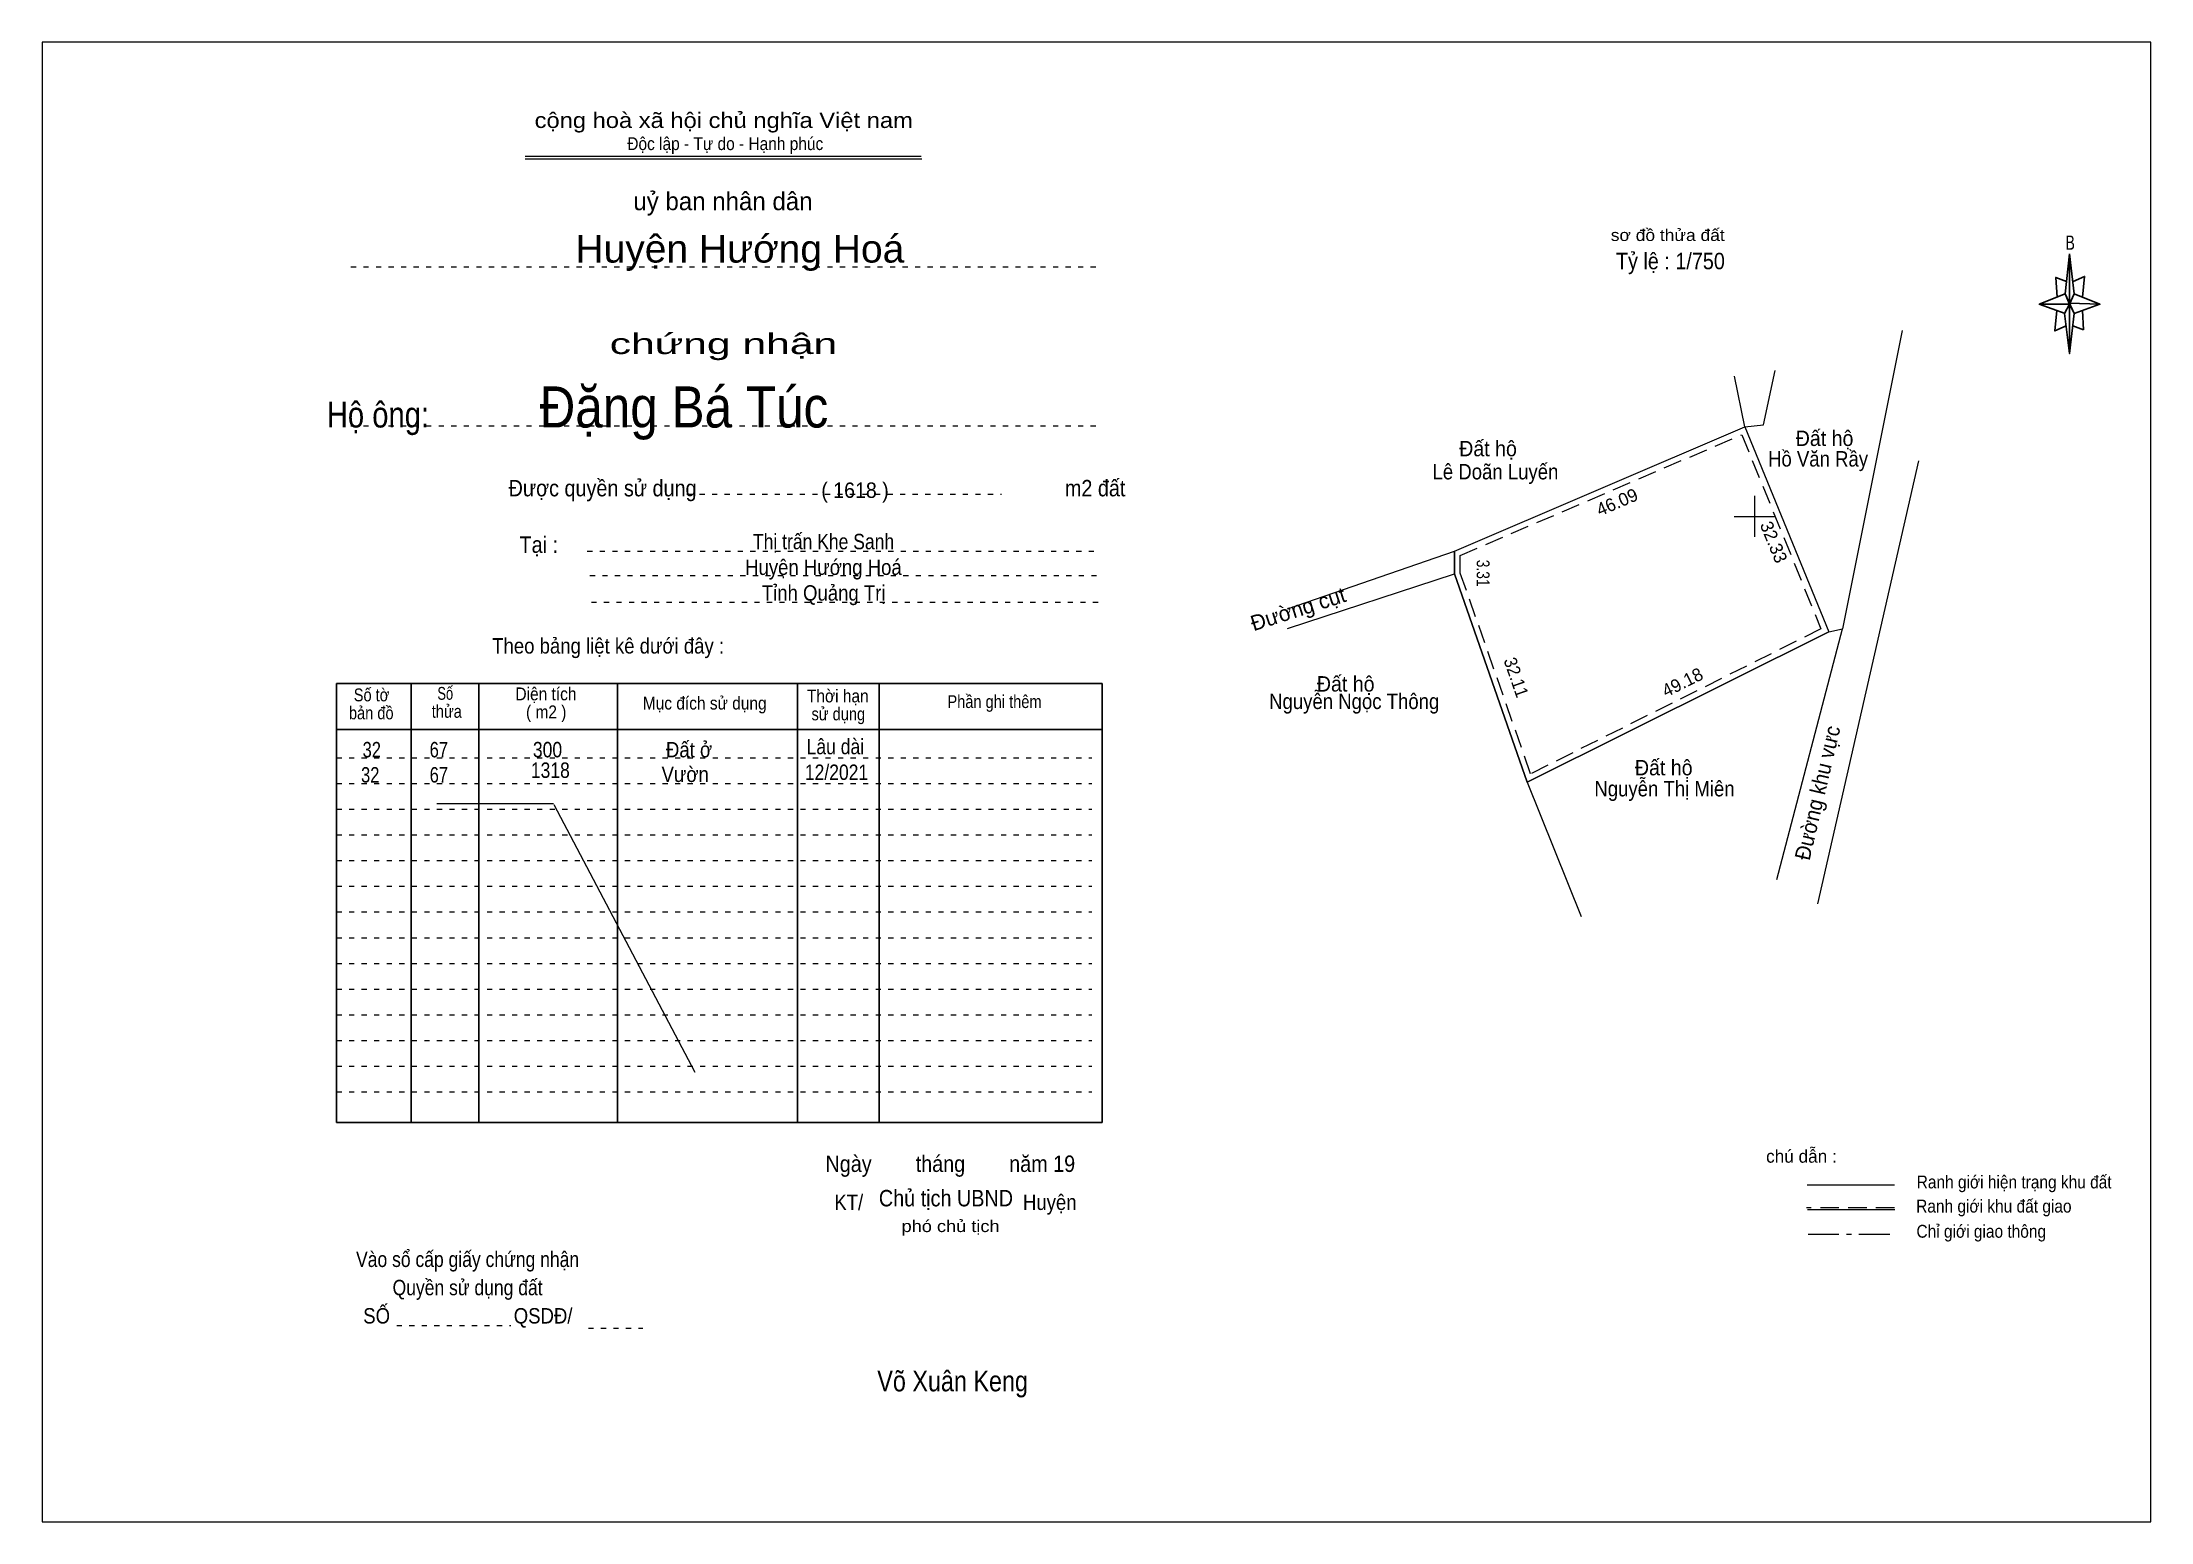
# Model space of a CAD drawing. Header units: centimetres. Extents: x -0.5 to 40.5, y 0 to 28.8.
import ezdxf
from ezdxf.enums import TextEntityAlignment as Align

# ---------------------------------------------------------------- set-up
doc = ezdxf.new("R2010")
doc.units = ezdxf.units.CM
doc.header["$LTSCALE"] = 0.12
for name, pattern in [('DOT_DASHED', [7.7, 5, -1.2, 0.3, -1.2]), ('DOTTED', [1.5, 0.3, -1.2]), ('MEDIUM_DASHED', [4.5, 3, -1.5])]:
    doc.linetypes.add(name, pattern=pattern)
for name, color, linetype, lineweight in [('1', 7, 'DOTTED', 13), ('3', 7, 'Continuous', 13), ('50', 7, 'Continuous', 25)]:
    doc.layers.add(name, color=color, linetype=linetype, lineweight=lineweight)
doc.layers.add('34', color=7, linetype='Continuous')

msp = doc.modelspace()

# ---------------------------------------------------------------- linework, layer by layer
at = {"layer": '1', "linetype": 'Continuous'}
for p, q in [((8.91, 26.55), (16.62, 26.55)), ((8.91, 26.5), (16.63, 26.5))]:
    msp.add_line(p, q, dxfattribs=at)
at = {"layer": '1'}
for p, q in [((5.52, 24.4), (20.02, 24.4)), ((5.52, 21.3), (20.02, 21.3)), ((12.06, 19.97), (18.18, 19.97)), ((10.12, 18.86), (20.06, 18.86)), ((10.17, 18.39), (20.11, 18.39)), ((10.2, 17.87), (20.14, 17.87)), ((5.24, 14.84), (19.94, 14.84)), ((5.24, 14.34), (19.94, 14.34)), ((5.24, 13.84), (19.94, 13.84)), ((5.24, 13.34), (19.94, 13.34)), ((5.24, 12.84), (19.94, 12.84)), ((5.24, 12.34), (19.94, 12.34)), ((5.24, 11.84), (19.94, 11.84)), ((5.24, 11.34), (19.94, 11.34)), ((5.24, 10.84), (19.94, 10.84)), ((5.24, 10.34), (19.94, 10.34)), ((5.24, 9.84), (19.94, 9.84)), ((5.24, 9.34), (19.94, 9.34)), ((5.24, 8.84), (19.94, 8.84)), ((5.24, 8.34), (19.94, 8.34)), ((6.41, 3.79), (8.63, 3.79)), ((10.14, 3.74), (11.2, 3.74))]:
    msp.add_line(p, q, dxfattribs=at)
at = {"layer": '1', "linetype": 'Continuous', "lineweight": 25}
for p, q in [((5.24, 16.29), (20.14, 16.29)), ((5.24, 16.29), (5.24, 7.74)), ((6.69, 16.29), (6.69, 7.74)), ((8.01, 16.29), (8.01, 7.74)), ((10.71, 16.29), (10.71, 7.74)), ((14.21, 16.29), (14.21, 7.74)), ((15.8, 16.29), (15.8, 7.74)), ((20.14, 16.29), (20.14, 7.74)), ((5.24, 15.39), (20.14, 15.39)), ((5.24, 7.74), (20.14, 7.74))]:
    msp.add_line(p, q, dxfattribs=at)
at = {"layer": '1', "linetype": 'Continuous'}
msp.add_lwpolyline([(-0.49, -0.03), (40.55, -0.03), (40.55, 28.77), (-0.49, 28.77)], close=True, dxfattribs=at)
at = {"layer": '3'}
for p, q in [((35.71, 23.16), (34.55, 17.35)), ((32.65, 21.28), (32.45, 22.27)), ((27, 18.86), (32.65, 21.28)), ((32.65, 21.28), (34.28, 17.29)), ((36.03, 20.62), (34.06, 12)), ((32.84, 19.14), (32.84, 19.94)), ((32.44, 19.54), (33.24, 19.54)), ((23.75, 17.74), (27, 18.86)), ((27, 18.86), (27, 18.42)), ((23.75, 17.36), (27, 18.42)), ((33.27, 12.47), (34.55, 17.35))]:
    msp.add_line(p, q, dxfattribs=at)
for points in [[(32.65, 21.28), (33.01, 21.32), (33.24, 22.38)], [(27, 18.42), (28.41, 14.37), (29.46, 11.75)], [(28.41, 14.37), (34.28, 17.29), (34.55, 17.35)]]:
    msp.add_lwpolyline(points, dxfattribs=at)
msp.add_lwpolyline([(27, 18.86), (32.65, 21.28), (34.28, 17.29), (28.41, 14.37), (27, 18.42)], close=True, dxfattribs=at)
at = {"layer": '3', "linetype": 'MEDIUM_DASHED'}
msp.add_lwpolyline([(27.11, 18.78), (32.59, 21.13), (34.13, 17.35), (28.48, 14.53), (27.11, 18.44)], close=True, dxfattribs=at)
at = {"layer": '50'}
for p, q in [((38.88, 23.87), (38.97, 24.65)), ((39.06, 23.87), (39.56, 23.67)), ((38.88, 23.49), (38.38, 23.67)), ((39.06, 23.49), (38.97, 22.71)), ((39.22, 23.55), (39.24, 23.17)), ((39.24, 23.17), (39.03, 23.25))]:
    msp.add_line(p, q, dxfattribs=at)
at = {"layer": '50', "lineweight": 13}
for p, q in [((7.19, 13.95), (9.46, 13.95)), ((9.47, 13.93), (12.21, 8.72)), ((35.56, 6.52), (33.86, 6.52)), ((35.57, 6.04), (33.87, 6.04))]:
    msp.add_line(p, q, dxfattribs=at)
at = {"layer": '50', "linetype": 'MEDIUM_DASHED', "lineweight": 13}
msp.add_line((35.56, 6.08), (33.85, 6.08), dxfattribs=at)
at = {"layer": '50', "linetype": 'DOT_DASHED', "lineweight": 13}
msp.add_line((33.88, 5.57), (35.59, 5.57), dxfattribs=at)
at = {"layer": '50'}
for points in [[(38.97, 24.65), (39.06, 23.87), (38.97, 23.67)], [(38.97, 23.67), (38.38, 23.67), (38.88, 23.87), (39.06, 23.49), (39.56, 23.67), (38.97, 23.69)], [(38.97, 23.67), (38.97, 22.71), (38.87, 23.49)]]:
    msp.add_lwpolyline(points, close=True, dxfattribs=at)
for points in [[(38.97, 23.67), (38.88, 23.87), (38.38, 23.67)], [(38.91, 24.11), (38.7, 24.19), (38.73, 23.81)], [(39.04, 24.11), (39.26, 24.21), (39.22, 23.81)], [(38.72, 23.55), (38.68, 23.15), (38.9, 23.25)], [(38.97, 23.67), (39.06, 23.49), (39.56, 23.67)]]:
    msp.add_lwpolyline(points, dxfattribs=at)

# ---------------------------------------------------------------- texts
at = {"layer": '1'}
for s, height, width, p in [('cộng hoà xã hội chủ nghĩa Việt nam', 0.3, 1.15, (12.775, 27.1)), ('Độc lập - Tự do - Hạnh phúc', 0.25, 0.9, (12.805, 26.67)), ('chứng nhận', 0.4, 1.55, (12.77, 22.7)), ('Được quyền sử dụng                                                                   m2 đất', 0.32, 0.9, (14.59, 19.93)), ('Tại :', 0.32, 0.9, (9.175, 18.83)), ('Theo bảng liệt kê dưới đây :', 0.3, 0.9, (10.525, 16.87)), ('Số tờ', 0.25, 0.85, (5.92, 15.94)), ('Số ', 0.25, 0.75, (7.39, 15.97)), ('Diện tích', 0.25, 0.9, (9.315, 15.96)), ('Mục đích sử dụng', 0.25, 0.9, (12.405, 15.78)), ('Thời hạn', 0.25, 0.9, (14.995, 15.92)), ('Phần ghi thêm', 0.25, 0.85, (18.045, 15.81)), ('bản đồ', 0.25, 0.85, (5.915, 15.59)), ('thửa', 0.25, 0.85, (7.385, 15.62)), ('( m2 )', 0.25, 0.9, (9.32, 15.61)), ('sử dụng', 0.25, 0.85, (15.005, 15.57)), ('Ngày        tháng        năm 19', 0.32, 0.9, (17.185, 6.78)), ('Chủ tịch UBND', 0.32, 0.9, (17.1, 6.11)), ('Vào sổ cấp giấy chứng nhận', 0.3, 0.85, (7.79, 4.93)), ('Quyền sử dụng đất', 0.3, 0.85, (7.79, 4.38)), ('SỐ                        QSDĐ/', 0.3, 0.9, (7.795, 3.83))]:
    msp.add_text(s, height=height, dxfattribs=dict(at, width=width)).set_placement(p, align=Align.CENTER)
msp.add_text('uỷ ban nhân dân', height=0.35, dxfattribs=at).set_placement((12.76, 25.5), align=Align.CENTER)
at = {"layer": '3', "width": 0.95}
for p in [(27.65, 20.71), (34.2, 20.91), (24.88, 16.13), (31.07, 14.5)]:
    msp.add_text('Đất hộ', height=0.3, dxfattribs=at).set_placement(p, align=Align.CENTER)
at = {"layer": '3', "width": 0.9}
for s, p in [('Lê Doãn Luyến', (26.57, 20.26)), ('Hồ Văn Rầy', (33.1, 20.51)), ('Nguyễn Ngọc Thông', (23.39, 15.79)), ('Nguyễn Thị Miên', (29.72, 14.09))]:
    msp.add_text(s, height=0.3, dxfattribs=at).set_placement(p)
at = {"layer": '3'}
for s, height, rotation, p in [('46.09', 0.25, 23.217, (30.2107, 19.7033)), ('32.33', 0.25, 292.321, (33.095, 18.9925)), ('Đường cụt', 0.3, 17.745, (23.9993, 17.5954)), ('49.18', 0.25, 26.43, (31.4894, 16.1986))]:
    msp.add_text(s, height=height, rotation=rotation, dxfattribs=at).set_placement(p, align=Align.CENTER)
for s, height, rotation, width, p in [('3.31', 0.25, 270, 0.8, (27.43, 18.435)), ('32.11', 0.25, 289.202, 0.95, (28.0802, 16.3661)), ('Đường khu vực', 0.3, 76.884, 0.95, (34.2087, 14.126))]:
    msp.add_text(s, height=height, rotation=rotation, dxfattribs=dict(at, width=width)).set_placement(p, align=Align.CENTER)
at = {"layer": '34'}
for s, height, width, p in [('Huyện Hướng Hoá ', 0.54, 1.05, (13.195, 24.48)), ('Hộ ông:', 0.5, 0.85, (6.045, 21.27)), ('Đặng Bá Túc', 0.8, 0.9, (12, 21.27)), ('( 1618 )', 0.3, 0.95, (15.33, 19.9)), ('Thị trấn Khe Sanh ', 0.3, 0.85, (14.765, 18.9)), ('Huyện Hướng Hoá ', 0.3, 0.9, (14.765, 18.4)), ('Tỉnh Quảng Trị ', 0.3, 0.9, (14.77, 17.9)), ('Đất ở ', 0.3, 0.9, (12.15, 14.85)), ('32', 0.3, 0.8, (5.925, 14.85)), ('67', 0.3, 0.8, (7.23, 14.85)), ('300', 0.3, 0.85, (9.345, 14.85)), ('32', 0.3, 0.8, (5.895, 14.36)), ('67', 0.3, 0.8, (7.23, 14.36)), ('1318', 0.3, 0.85, (9.4, 14.45)), ('Vườn ', 0.3, 0.9, (12.075, 14.37)), ('12/2021', 0.3, 0.85, (14.97, 14.41))]:
    msp.add_text(s, height=height, dxfattribs=dict(at, width=width)).set_placement(p, align=Align.CENTER)
at = {"layer": '50'}
for s, height, width, p in [('sơ đồ thửa đất ', 0.23, 1.1, (31.195, 24.9)), ('B', 0.2756, 0.75, (38.98, 24.73)), ('Lâu dài ', 0.3, 0.85, (14.995, 14.91)), ('Ranh giới hiện trạng khu đất', 0.25, 0.9, (37.89, 6.46)), ('KT/                               Huyện ', 0.3, 0.9, (17.335, 6.04)), ('Ranh giới khu đất giao', 0.25, 0.9, (37.495, 5.99)), ('phó chủ tịch', 0.23, 1.15, (17.19, 5.61)), ('Chỉ giới giao thông', 0.25, 0.9, (37.25, 5.5)), ('Võ Xuân Keng', 0.4, 0.85, (17.23, 2.51))]:
    msp.add_text(s, height=height, dxfattribs=dict(at, width=width)).set_placement(p, align=Align.CENTER)
at = {"layer": '50', "width": 0.9}
msp.add_text('Tỷ lệ : 1/750', height=0.32, dxfattribs=at).set_placement((30.14, 24.35))
at = {"layer": '50'}
msp.add_text('chú dẫn :', height=0.25, dxfattribs=at).set_placement((33.75, 6.96), align=Align.CENTER)

doc.saveas('drawing.dxf')
